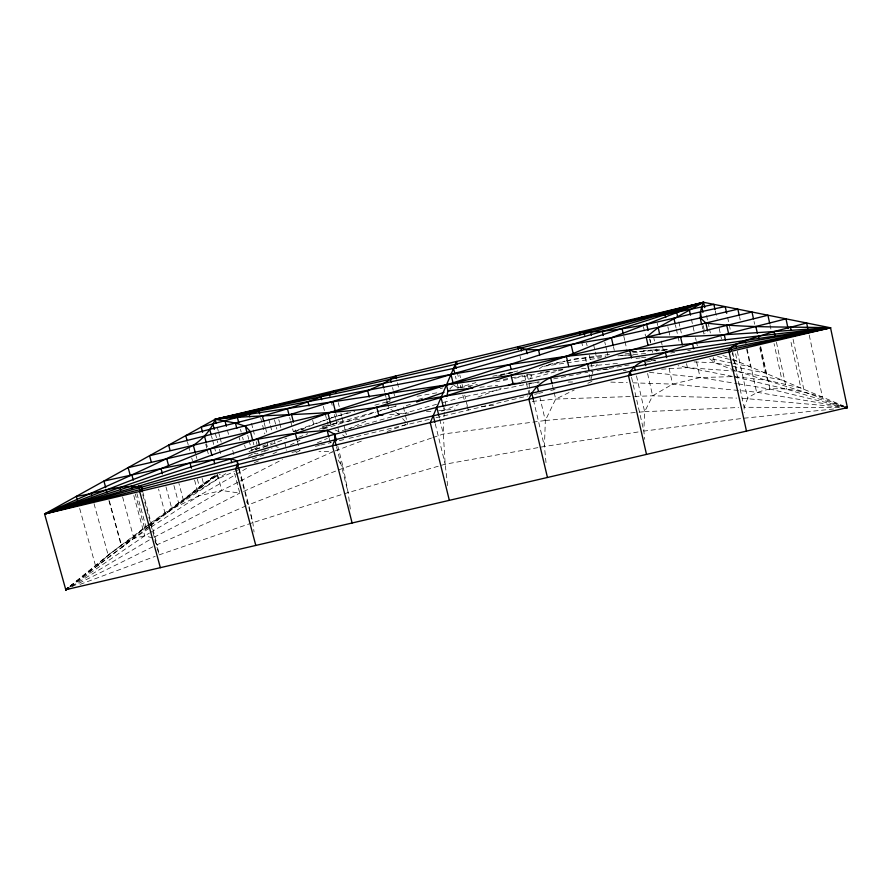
<?xml version="1.0" encoding="UTF-8"?>
<svg xmlns="http://www.w3.org/2000/svg" width="892" height="892" viewBox="0 0 892 892"><rect width="100%" height="100%" fill="white"/><g stroke="black" fill="none" stroke-linecap="round" stroke-linejoin="round"><path stroke-width="0.67" stroke-dasharray="4.46 3.34" d="M447.639 485.616L445.175 464.186L443.346 434.014L443.748 422.117M443.926 416.832L444.662 407.655M546.015 462.647L544.443 446.479L545.335 420.5L540.039 398.077M636.487 375.878L644.648 411.68L643.834 431.104L644.771 439.321M444.907 406.362L446.424 398.635M591.284 378.587L592.132 374.908M592.422 373.681L592.99 371.228L584.851 372.811M530.617 378.821L531.989 373.993L534.732 373.547M809.234 335.124L822.446 397.096C798.808 390.618 768.904 381.397 747.652 398.401L744.118 407.276L744.218 412.717M432.821 437.604L443.346 434.014L545.335 420.5L555.683 399.081L574.258 389.982M639.129 412.171L644.648 411.68L652.643 395.803L672.624 384.118L700.108 377.55L733.492 376.602L678.098 365.709M595.767 366.612L597.161 364.304M449.813 388.934L452.623 385.991M149.265 524.072L108.177 555.069L95.857 566.944L79.276 507.024M214.47 477.164L216.455 475.302M197.333 479.06L199.786 488.27L214.348 475.837M199.786 488.27L214.927 475.559M70.011 586.245L108.177 555.069L147.091 526.704M70.122 586.222L121.145 545.257L133.889 538.344L150.112 527.73M213.89 476.295L203.521 483.654L165.377 514.327L158.542 489.017M149.354 526.269L145.017 529.725L135.328 494.045M150.436 525.399L203.521 483.654L220.302 474.209M213.846 476.428L183.518 500.59L178.913 483.419M70.067 586.457L149.31 526.481M150.38 525.678L217.793 474.644M70.167 586.39L133.889 538.344L144.738 535.813L149.477 533.026M150.391 523.258L178.59 502.91L227.36 472.715M539.303 368.753L542.436 366.512L565.149 361.293M148.217 525.901L171.911 508.964L218.105 478.703L234.34 471.545M70.356 586.579L144.738 535.813L152.755 537.909M148.139 524.987L171.911 508.964L198.793 495.874L248.768 467.096M151.272 526.971L198.793 495.874L221.818 490.511L282.474 459.514M255.636 449.691L265.27 444.785M71.728 586.156L150.369 539.337M150.67 532.323L221.818 490.511L239.792 493.098L234.574 473.262M252.113 450.204L258.123 446.981M249.002 451.698L257.208 447.371M248.5 456.236L253.373 453.682M153.981 537.285L239.792 493.098M296.088 452.545L299.812 450.65L302.544 450.75M272.919 453.894L277.847 451.408M290.168 445.175L300.024 440.202M322.213 428.996L338.581 421.548M71.94 586.668L154.606 545.937M587.873 383.304L591.597 381.486L594.34 381.575M263.419 447.015L272.149 442.833M317.362 442.822L327.397 438.362M347.456 429.42L367.515 420.478M243.616 491.403L332.649 451.854L318.968 451.352M235.588 470.998L239.335 469.337M254.309 462.736L259.304 460.528M246.114 505.853L157.081 544.722L158.832 553.631M264.456 451.363L272.038 448.107M255.446 449.289L267.99 446.022L286.767 438.162M386.314 402.482L390.183 400.932L372.745 405.782M265.259 450.438L256.26 453.972L253.205 452.79M298.697 437.281L307.695 433.735M319.269 429.186L330.843 424.637M441.562 411.201L458.443 404.689M477.934 397.13L501.326 388.053M431.505 438.05L343.375 468.11L248.656 504.749L246.248 501.572M327.632 419.273L295.854 431.494L294.828 427.491M328.903 418.794L348.605 412.494M335.236 450.884L363.769 440.235M387.106 431.527L407.845 423.778M80.035 584.394L155.197 556.352M323.484 429.063L375.666 412.249M290.68 421.314L293.312 431.538L329.984 418.237M331.289 417.757L354.815 411.357M406.195 405.715L411.413 403.864M159.077 554.902L252.837 522.645L342.84 494.19M252.302 458.878L258.758 456.726M260.04 456.291L263.921 454.998M376.97 411.836L396.762 405.793M344.156 493.778L445.175 464.186L544.443 446.479L638.382 431.94M457.239 388.132L475.86 382.612M498.461 375.9L521.307 370.002M332.17 424.246L378.743 410.833M380.081 410.454L396.048 405.849M418.66 399.337L423.99 397.799M335.002 429.933L338.837 431.594L436.556 404.31M521.028 381.297L565.082 369.065M443.224 402.493L463.216 397.007L541.455 381.274M440.157 388.644L442.833 387.908M315.389 446.323L319.381 445.376M320.719 445.052L331.378 442.532M339.373 440.637L344.702 439.366M429.242 419.329L347.367 438.741L342.037 434.27M435.987 417.724L527.997 395.914M534.687 394.331L537.352 393.695M538.69 393.383L542.693 392.435M550.698 390.529L556.028 389.269M293.312 431.538L303.815 429.085M566.487 360.992L574.504 359.153L612.481 354.024M492.808 376.201L514.483 371.763M291.929 452.411L299.812 450.65M670.773 353.098L674.675 352.24M500.691 375.197L515.498 372.12M548.591 364.438L564.959 361.104M566.32 360.825L574.504 359.153L605.913 356.287M322.77 426.22L329.494 424.893M553.653 378.888L583.491 373.079M453.56 385.01L458.332 388.065L477.421 384.419M503.344 379.468L531.989 373.993M332.181 424.38L360.156 419.017M468.356 387.028L471.076 386.515M495.584 381.876L509.187 379.301M514.639 378.264L556.831 370.269M558.191 370.013L563.644 368.976M417.043 396.271L439.879 392.302M597.082 370.514L601.186 369.801M602.546 369.567L608.009 368.619M609.381 368.374L631.235 364.583M646.254 361.974L654.449 360.558M540.217 372.644L544.343 371.964M545.714 371.741L548.457 371.284M543.808 366.311L601.308 357.714M625.069 354.001L651.138 350.155L643.255 350.712M636.018 358.439L640.11 357.937M641.471 357.77L646.923 357.09M479.785 387.295L497.792 385.255M833.652 409.004L744.329 418.17L643.834 431.104L631.436 376.848M438.708 410.666L455.165 409.127M481.334 406.518L495.093 405.135M532.268 401.422L555.683 399.081L633.253 396.449M589.668 365.999L619.862 363.155M545.335 420.5L637.747 412.294M617.877 355.863L645.652 353.522M632.684 351.582L636.654 351.258M389.692 414.579L408.759 413.052M426.454 411.647L433.267 411.101M661.619 369.199L687.431 367.649L736.848 371.206L781.938 380.048L774.055 343.587M687.732 350.422L690.352 350.277M631.547 351.794L667.461 349.909M644.648 411.68L738.598 407.51M667.339 349.441L652.509 349.954L664.808 350.322M634.636 396.405L652.643 395.803L736.636 398.1M529.558 383.092L539.214 382.846M568.159 382.088L573.668 381.954M620.888 355.317L634.446 355.072M839.138 407.566L744.118 407.276L732.165 352.875M742.144 398.245L840.476 406.953M610.819 382.111L627.299 382.646M632.796 382.824L672.624 384.118L756.583 392.201L843.33 406.897M322.123 426.933L328.635 427.179L324.978 412.806M655.542 360.335L651.416 360.167L655.419 361.004M694.032 361.907L714.659 362.743L765.269 373.046L759.672 347.278M581.595 368.496L587.159 368.742M603.851 369.478L609.414 369.723M623.318 370.347L626.095 370.47M649.487 372.377L700.108 377.55L737.082 383.638M734.863 376.747L767.555 380.327L800.838 387.998L790.357 339.183M738.442 383.872L769.941 389.057L843.397 406.629M731.897 363.044L709.363 358.473L714.659 362.743L736.848 371.206L804.394 392.023L843.486 406.172M733.224 363.312L750.462 366.813L746.649 349.385M734.818 376.915L786.577 389.202L843.431 406.384M717.525 356.499L737.216 361.238L735.164 351.916M722.843 355.518L727.682 357.235M275.829 446.479L278.293 447.461M732.443 359.231L843.654 406.016M394.565 411.68L388.722 408.101L387.73 404.076M395.725 412.394L399.226 414.546L397.888 409.149M402.604 418.504L405.994 422.462M338.012 459.982L343.375 468.11L348.125 492.518L350.378 509.745M154.918 541.321L157.081 544.722L142.932 492.551M464.152 399.382L462.58 394.398M466.94 406.496L468.333 410.052L464.743 395.212M94.039 503.712L108.177 555.069M109.359 500.88L122.026 547.13L145.875 526.514L136.877 493.399M108.902 500.624L121.145 545.257M133.8 495.562L144.738 535.813M122.594 496.933L133.889 538.344M142.709 494.536L158.72 553.564M173.918 485.504L178.59 502.91M165.957 486.82L171.911 508.964M187.521 442.198L188.223 444.829M188.569 446.145L189.974 451.408M191.724 457.997L192.427 460.629M194.579 480.074L198.793 495.874M217.559 474.433L221.818 490.511M217.079 474.823L218.105 478.703M206.609 444.16L207.301 446.769M205.74 444.183L206.788 448.141M207.134 449.468L208.527 454.742M196.14 455.868L196.842 458.51M202.116 478.357L203.521 483.654M227.46 430.312L228.508 434.326M232.723 450.36L234.128 455.7M217.28 427.246L218.328 431.226M218.685 432.553L219.733 436.545M220.079 437.872L221.484 443.179M215.318 433.378L217.76 442.655M219.51 449.289L220.915 454.597M211.527 436.199L212.218 438.842M212.575 440.157L213.969 445.431M214.314 446.758L215.708 452.032M247.731 435.329L248.756 439.265M249.102 440.581L250.474 445.833M250.819 447.148L251.845 451.084M240.505 429.387L241.186 431.996M242.557 437.236L243.237 439.845M244.609 445.086L245.289 447.695M239.223 437.559L239.915 440.202M239.234 468.824L248.656 504.749L252.837 522.645L254.053 532.022M238.956 469.794L252.837 522.645M264.088 422.518L265.125 426.521M265.47 427.859L266.853 433.189M260.676 417.857L264.857 433.958M266.953 441.997L267.99 446.022M251.477 423.388L252.849 428.617M253.183 429.933L254.889 436.467M256.249 441.707L257.955 448.241M253.172 442.153L253.863 444.785M278.795 419.619L279.486 422.284M279.832 423.611L280.857 427.614M284.648 442.287L286.711 450.282M274.468 419.876L276.855 429.119M268.737 419.084L270.086 424.302M270.421 425.607L272.116 432.129M274.48 441.261L275.16 443.87M297.426 441.384L298.787 446.68M289.699 417.478L290.357 420.032M337.756 445.978L343.375 468.11M336.474 446.624L348.125 492.518M323.317 406.261L324.643 411.491M329.226 438.418L330.598 443.792M312.657 420.143L313.984 425.339M338.224 402.582L339.239 406.607M340.934 413.297L341.614 415.973M341.948 417.311L343.643 424.012M343.978 425.35L344.992 429.364M345.338 430.702L346.352 434.716M335.883 413.297L336.529 415.862M331.166 401.378L332.17 405.314M334.5 414.512L335.503 418.448M335.838 419.764L338.837 431.594M384.051 389.336L384.72 392.023M385.054 393.361L386.058 397.375M386.392 398.724L387.396 402.738M397.353 382.768L398.691 388.143M403.351 406.964L405.013 413.687M405.347 415.025L407.677 424.436M392.536 387.574L393.205 390.272M393.539 391.621L394.543 395.669M438.775 415.349L439.422 418.013M439.756 419.34L443.346 434.014M435.24 423.711L445.175 464.186M443.536 407.689L444.149 410.231M459.826 374.963L460.484 377.662M462.123 384.407L462.77 387.106M457.206 372.209L458.789 378.732M460.372 385.266L460.997 387.875M455.466 376.279L456.102 378.899M457.373 384.14L458.332 388.065M533.383 399.817L544.443 446.479M527.072 374.484L528.309 379.713M520.025 356.287L520.672 358.997M524.529 375.264L528.711 392.881M552.36 384.965L553.865 391.376M554.166 392.658L555.683 399.081M593.548 344.513L596.926 359.153M586.49 343.164L587.103 345.84M589.278 355.194L592.366 368.552M581.506 341.324L583.034 347.936M585.185 357.213L586.412 362.509M589.177 374.428L590.103 378.398M613.44 346.575L614.309 350.366M604.809 342.138L605.412 344.78M605.724 346.107L606.627 350.077M606.939 351.392L607.853 355.362M623.82 336.329L624.712 340.253M625.013 341.558L626.797 349.396M653.892 338.347L654.494 341.023M656.311 349.062L656.913 351.738M650.157 339.562L650.747 342.16M649.543 338.871L650.469 342.941M651.996 349.709L652.609 352.418M643.4 326.528L645.507 335.827M647.592 373.536L652.643 395.803M675.411 325.011L676.024 327.721M676.326 329.081L679.671 344.022M667.863 326.751L668.465 329.438M668.766 330.787L669.97 336.161M669.045 368.229L672.624 384.118M657.125 322.815L657.716 325.468M661.217 341.034L662.132 345.081M662.433 346.43L663.648 351.827M691.389 319.169L694.054 331.155M695.537 337.823L696.128 340.488M696.429 341.814L697.321 345.817M696.607 361.851L700.108 377.55M678.834 321.9L680.038 327.286M680.34 328.635L681.544 334.021M686.539 363.635L687.431 367.649M715.328 311.007L717.09 318.99M719.142 328.301L720.312 333.619M720.602 334.946L721.483 338.938M706.542 315.645L707.724 320.986M708.025 322.324L709.207 327.665M709.497 328.992L710.389 333.006M713.488 357.447L714.659 362.743M703.208 325.547L704.959 333.463M702.16 326.004L702.762 328.713M703.063 330.062L703.966 334.121M737.283 351.136L747.652 398.401M727.571 317.296L730.492 330.609M732.7 352.318L736.848 371.206M760.787 346.943L769.941 389.057M760.229 346.665L767.555 380.327M754.063 321.51L754.654 324.22M747.072 348.638L756.583 392.201M739.624 317.217L740.204 319.905M776.441 342.272L786.577 389.202M769.963 324.677L771.134 330.073M793.088 339.328L804.394 392.023M529.246 383.649L529.29 388.957M529.302 390.283L529.346 395.591"/><path stroke-width="1.34" d="M336.128 445.275L334.756 439.879L334.779 434.27L327.174 430.357C259.561 434.85 194.032 453.013 128.136 467.609L130.299 475.536M141.984 491.86L141.482 487.199L334.779 434.27L436.812 407.343L537.229 386.203L830.541 327.799L847.4 407.588L65.774 589.712L44.6 513.993L215.184 419.273L703.587 302.288L830.541 327.799L44.6 513.993C94.284 491.347 144.772 470.34 193.319 445.275C203.053 438.931 210.891 430.122 215.184 419.273L455.299 364.382L703.587 302.288L704.769 307.628M807.806 328.39L806.658 323.004L774.122 331.534L745.288 340.476L735.8 344.39L730.972 347.434L729.288 349.809L729.043 351.849L746.481 431.104M446.925 396.059L447.94 390.897L446.468 384.898M701.859 324.655C699.138 317.217 700.187 309.301 703.587 302.288L453.56 368.429L215.184 419.273L216.232 423.265M334.756 439.879L44.6 513.993L190.018 462.97L327.933 413.163L388.343 393.539L450.984 374.417L538.5 349.82L611.41 337.733L700.365 317.887L705.862 323.027C747.195 328.144 788.996 326.483 830.541 327.799C665.075 364.248 499.041 398.311 334.756 439.879L332.482 445.799L352.117 522.991M788.026 328.345L785.986 318.845C745.589 329.193 704.925 338.748 665.465 352.34C652.911 358.439 633.788 360.602 628.503 375.666L646.499 454.396M105.735 487.668L103.929 481.056L161.051 468.579L190.018 462.97L213.656 459.681L230.749 458.711L237.138 460.852L237.573 464.509L235.633 468.746L255.792 545.436M769.673 323.328L767.923 315.222C707.557 330.531 646.466 343.576 587.527 363.925C567.201 372.644 537.921 375.61 528.9 399.259L547.454 477.476M141.259 489.173L139.676 491.47L160.348 567.669M648.06 345.338L646.232 337.254L658.173 327.542L703.587 302.288L538.5 349.82L526.224 349.642L517.773 346.798L518.419 349.508M68.06 588.14L65.774 589.712L69.665 588.252M170.071 450.393L168.655 445.108L291.405 414.178L367.671 390.674L382.724 383.984L395.691 376.045L396.36 378.732M68.16 588.285L65.774 589.712L67.892 587.973L65.774 589.712L68.238 588.486M187.164 440.871L185.77 435.608C235.867 421.983 287.882 412.617 335.169 390.54L335.849 393.216M375.041 417.122L378.799 415.449L382.891 415.115M275.004 404.946L249.091 414.234L201.202 427.045L202.595 432.319M142.207 489.875L141.482 487.199L44.6 513.993C113.362 486.921 182.715 461.287 250.44 431.65L252.837 440.849M646.232 337.254C707.78 337.243 769.138 331.389 830.541 327.799L215.184 419.273L450.984 374.417L509.979 364.493L566.364 356.298L611.41 337.733L703.587 302.288L44.6 513.993L327.174 430.357L441.049 397.509L511.06 375.298L566.364 356.298L692.515 343.52L830.541 327.799C679.035 352.897 528.454 383.471 376.758 407.287C323.272 415.717 268.983 413.743 215.184 419.273L235.421 423.053L245.333 426.142L250.44 431.65M507.827 385.545L513.023 383.527L519.913 383.348M416.631 402.013L444.026 392.29M700.365 317.887L737.862 309.178L739.334 315.88M579.967 334.701L579.354 332.047C628.871 332.616 676.939 315.801 725.229 306.636L726.69 313.304M641.292 317.217L665.142 314.642L713.868 304.362L715.038 309.68M141.482 487.199C119.907 483.765 97.752 493.265 76.333 496.376L77.437 500.367M450.661 390.384L447.94 390.897L472.86 388.076M844.646 407.867L847.4 407.588L844.691 407.131M844.646 407.577L847.4 407.588L844.624 407.332M91.14 493.187L91.865 495.818M106.025 490.121L106.75 492.741M131.247 486.162L131.971 488.849M120.041 487.578L120.766 490.243M138.673 486.017L139.397 488.671M131.849 474.845L133.287 480.141M166.726 458.722L168.521 465.412M161.051 468.579L162.444 473.786M151.361 462.368L149.566 455.712L752.001 312.022L753.472 318.801M190.018 462.97L191.423 468.233M213.656 459.681L214.727 463.706M210.222 448.899L211.939 455.377M204.536 436.3L206.264 442.845M193.319 445.275L195.437 453.214M224.996 420.957L226.401 426.309M230.749 458.711L231.797 462.669M212.865 424.09L214.27 429.398M209.787 429.598L211.181 434.872M245.333 426.142L247.051 432.709M237.417 417.612L238.788 422.841M235.421 423.053L236.804 428.327M237.138 460.852L238.186 464.843M237.573 464.509L238.61 468.478M262.36 415.85L263.742 421.191M258.936 411.156L259.628 413.832M257.833 438.831L259.572 445.509M249.091 414.234L249.771 416.854M291.405 414.178L293.457 422.172M295.375 433.434L297.081 440.057M287.391 408.536L289.041 414.925M334.779 434.27L336.44 440.771M327.933 413.163L330.519 423.365M320.986 397.118L321.655 399.728M327.174 430.357L328.88 437.08M308.019 401.98L309.011 405.871M332.961 401.768L335.559 412.015M329.17 393.495L329.839 396.115M367.671 390.674L369.266 397.018M388.343 393.539L389.871 399.694M382.724 383.984L383.716 387.998M376.758 407.287L378.799 415.449M390.529 379.49L391.198 382.177M436.812 407.343L438.775 415.349M433.256 415.605L434.917 422.362M449.334 500.334L430.234 422.641L456.559 361.461L457.206 364.159M450.984 374.417L453.236 383.683M441.049 397.509L443.224 406.418M455.299 364.382L456.247 368.296M453.56 368.429L454.831 373.659M509.979 364.493L511.161 369.466M511.06 375.298L513.023 383.527M537.229 386.203L538.478 391.477M526.224 349.642L527.183 353.7M531.81 393.149L533.383 399.817M520.861 348.281L521.486 350.902M550.554 377.26L552.059 383.683M538.5 349.82L539.716 354.96M571.17 344.836L573.288 353.946M566.364 356.298L568.784 366.657M590.783 332.538L591.396 335.191M584.015 332.471L584.628 335.147M587.527 363.925L589.088 370.682M611.41 337.733L613.15 345.315M602.368 331.556L603.282 335.526M634.368 366.601L635.271 370.57M629.752 350.277L631.514 357.982M622.025 328.501L623.218 333.719M630.198 371.429L631.123 375.499M646.633 323.963L648.105 330.464M644.615 360.435L645.808 365.675M673.895 318.21L675.11 323.651M665.142 314.642L665.744 317.34M665.465 352.34L666.659 357.636M658.173 327.542L659.69 334.288M689.315 309.836L690.497 315.166M692.515 343.52L693.686 348.75M676.716 312.468L677.619 316.515M680.551 336.886L682.347 344.914M705.862 323.027L707.624 330.965M701.781 307.082L702.963 312.412M700.276 312.334L701.447 317.619M735.8 344.39L736.391 347.088M726.768 325.335L728.541 333.43M730.972 347.434L731.563 350.155M729.288 349.809L729.879 352.496M724.271 334.667L725.464 340.075M758.423 336.072L759.014 338.793M755.836 326.461L757.308 333.195M745.288 340.476L745.879 343.197M774.122 331.534L774.992 335.559M790.479 327.174L791.059 329.873M67.948 587.962L65.774 589.712L67.97 588.051"/></g></svg>
